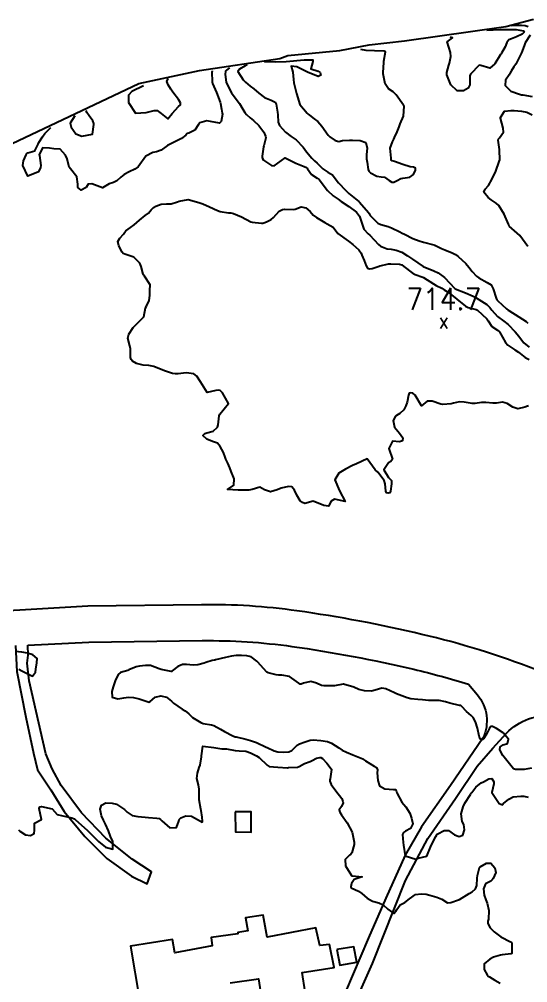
# Model space of a CAD drawing. Header units: metres. Extents: x 307586 to 320046, y 7427249 to 7434250.
# Drawn here: x 310247.3 to 310342.2, y 7432668.9 to 7432848.7 of the extents above; entities that cross this region are included whole.
import ezdxf
from ezdxf.enums import TextEntityAlignment as Align

# ---------------------------------------------------------------- set-up
doc = ezdxf.new("R2010")
doc.units = ezdxf.units.M
doc.header["$MEASUREMENT"] = 0
for name, color, linetype in [('Area', 45, 'Continuous'), ('Curvas de Nivel 1m', 11, 'Continuous'), ('Edificações', 30, 'Continuous'), ('Pontos Cotados', 45, 'Continuous'), ('Vias Primárias', 230, 'Continuous'), ('Vias Secundárias', 230, 'Continuous')]:
    doc.layers.add(name, color=color, linetype=linetype)
doc.styles.add('Style-STANDARD', font='STANDARD.shx')

# ---------------------------------------------------------------- blocks, each defined once
blk = doc.blocks.new('ELVTXT_92')
at = {"layer": 'Pontos Cotados', "linetype": 'Continuous', "style": 'Style-STANDARD'}
for s, height, p in [('714.7', 4, (0, 4)), ('x', 3, (0, 0))]:
    blk.add_text(s, height=height, dxfattribs=at).set_placement(p, align=Align.MIDDLE_CENTER)

msp = doc.modelspace()

# ---------------------------------------------------------------- linework, layer by layer
at = {"layer": 'Area'}
msp.add_polyline3d([(310221, 7432813.7, 713.38), (310269.64, 7432836.72, 713.98), (310280.98, 7432839.15, 714.25), (310295.96, 7432841.39, 716.32), (310297.42, 7432841.91, 716.24), (310307.12, 7432842.84, 718.66), (310312.6, 7432843.9, 720.21), (310319.24, 7432844.66, 717.8), (310338.14, 7432847.32, 716.4), (310343.27, 7432848.69, 716.99)], dxfattribs=at)
at = {"layer": 'Curvas de Nivel 1m', "flags": 128}
for points, elevation in [([(310339.11, 7432847.51), (310340.24, 7432847.57), (310341.03, 7432847.57), (310341.73, 7432847.55), (310342.29, 7432847.35)], 711), ([(310334.57, 7432846.66), (310336.95, 7432846.79), (310338.61, 7432846.8), (310340.07, 7432846.75), (310341.44, 7432846.53), (310341.57, 7432846.3), (310341.21, 7432845.88), (310340.12, 7432845.4), (310339.2, 7432845.06), (310338.7, 7432844.83), (310338.32, 7432844.34), (310337.98, 7432843.55), (310337.32, 7432842.35), (310337.26, 7432842.25), (310337.16, 7432842.09), (310336.08, 7432840.37), (310335.14, 7432839.59), (310333.48, 7432840.06), (310333.14, 7432840.11), (310331.52, 7432838.42), (310331.44, 7432838.1), (310331.41, 7432836.43), (310331.09, 7432835.85), (310330.21, 7432835.31), (310329.08, 7432835.35), (310327.89, 7432836.46), (310327.12, 7432838.29), (310327.1, 7432838.47), (310327.13, 7432838.73), (310327.48, 7432840.12), (310327.59, 7432840.47), (310327.88, 7432841.74), (310327.81, 7432842.46), (310327.19, 7432844.47), (310328.16, 7432845.2), (310327.74, 7432845.37)], 712), ([(310342.65, 7432845.73), (310341.77, 7432844.3), (310341.59, 7432843.9), (310341.17, 7432842.72), (310341.06, 7432842.41), (310341.02, 7432842.31), (310340.4, 7432841.07), (310339.97, 7432840.32), (310339.65, 7432839.81), (310339.13, 7432838.97), (310338.88, 7432838.57), (310338.73, 7432838.33), (310338.1, 7432837.35), (310337.99, 7432836.34), (310339.08, 7432835.24), (310340.71, 7432834.68), (310341.08, 7432834.61), (310341.33, 7432834.56), (310343.07, 7432834.3)], 711), ([(310297.14, 7432840.83), (310300.48, 7432841.13), (310302.13, 7432841.1), (310302.09, 7432840.78), (310301.76, 7432839.41), (310303.13, 7432838.99), (310303.47, 7432838.76), (310303.6, 7432838.27), (310303.11, 7432838.01), (310301.12, 7432838.79), (310299.13, 7432839.81), (310298.04, 7432839.91), (310298.38, 7432838.82), (310298.47, 7432837.45), (310298.54, 7432836.82), (310299.07, 7432834.81), (310299.71, 7432832.8), (310301.03, 7432831.13), (310301.21, 7432830.97), (310301.48, 7432830.78), (310302.38, 7432830.13), (310303.01, 7432829.61), (310303.77, 7432828.75), (310304.98, 7432827.06), (310305.28, 7432826.74), (310306.3, 7432826.05), (310306.96, 7432825.89), (310307.62, 7432826.05), (310308.97, 7432826.15), (310309.53, 7432826.12), (310310.97, 7432826.07), (310311.97, 7432825.66), (310312.26, 7432824.65), (310312.13, 7432823.46), (310312.14, 7432822.65), (310312.28, 7432822.01), (310312.46, 7432820.65), (310312.57, 7432820.32), (310312.9, 7432820.05), (310314.08, 7432819.43), (310314.89, 7432819.25), (310315.48, 7432819.2), (310316.37, 7432818.6), (310316.88, 7432818.31), (310317.21, 7432818.26), (310317.86, 7432818.58), (310318.51, 7432818.95), (310318.89, 7432819.02), (310320.23, 7432819.21), (310320.89, 7432819.69), (310321.29, 7432820.54), (310321.25, 7432820.89), (310320.91, 7432821.07), (310320.29, 7432821.17), (310318.91, 7432821.56), (310317.33, 7432822.17), (310316.92, 7432822.29), (310316.73, 7432822.4), (310316.74, 7432822.59), (310316.73, 7432822.78), (310316.56, 7432824.6), (310316.97, 7432825.84), (310317.25, 7432826.31), (310317.38, 7432826.59), (310317.88, 7432827.69), (310318.25, 7432828.58), (310318.41, 7432829.17), (310319.02, 7432830.57), (310319.14, 7432832.47), (310319.11, 7432832.57), (310319.04, 7432832.67), (310317.64, 7432834.58), (310317.08, 7432835.12), (310316.21, 7432835.73), (310315.59, 7432836.61), (310315.24, 7432838.5), (310315.24, 7432838.62), (310315.25, 7432838.74), (310315.34, 7432840.62), (310315.36, 7432840.84), (310315.66, 7432842.61), (310315.41, 7432842.74), (310313.6, 7432842.78), (310312.05, 7432842.88), (310311.06, 7432843.05)], 711), ([(310286.58, 7432839.65), (310285.97, 7432839.18), (310285.8, 7432838.97), (310285.73, 7432838.35), (310285.96, 7432836.97), (310286.28, 7432836.15), (310286.93, 7432834.95), (310287.07, 7432834.74), (310288.41, 7432832.94), (310289.03, 7432831.93), (310289.39, 7432831.29), (310289.71, 7432830.92), (310290.42, 7432830.32), (310291.01, 7432829.81), (310292.02, 7432828.89), (310292.98, 7432827.6), (310293.27, 7432826.88), (310293.32, 7432826.53), (310292.95, 7432825.09), (310292.91, 7432824.88), (310292.65, 7432823.16), (310292.65, 7432822.88), (310292.7, 7432822.67), (310292.92, 7432822.42), (310294.37, 7432821.4), (310294.91, 7432821.31), (310296.92, 7432822.83), (310298.91, 7432821.82), (310300.5, 7432821.2), (310300.9, 7432820.99), (310301.02, 7432820.91), (310301.11, 7432820.79), (310301.85, 7432819.74), (310302.89, 7432819.06), (310303.27, 7432818.76), (310304.85, 7432816.74), (310305.88, 7432815.76), (310306.84, 7432815.09), (310307.42, 7432814.7), (310308.82, 7432813.72), (310310.24, 7432812.68), (310310.8, 7432811.96), (310311.16, 7432811.03), (310311.24, 7432810.66), (310311.62, 7432809.5), (310312.45, 7432808.64), (310312.76, 7432808.39), (310314.38, 7432806.62), (310314.73, 7432806.31), (310315.99, 7432805.86), (310316.72, 7432805.79), (310317.68, 7432805.62), (310318.72, 7432805.2), (310319.76, 7432804.56), (310320.7, 7432803.89), (310322.68, 7432802.52), (310324.68, 7432801.72), (310325.52, 7432801.34), (310326.66, 7432800.47), (310328.62, 7432798.45), (310328.64, 7432798.43), (310328.69, 7432798.4), (310330.63, 7432797.61), (310332.04, 7432796.99), (310332.62, 7432796.68), (310333.07, 7432796.4), (310334.6, 7432795.43), (310335.13, 7432794.9), (310335.51, 7432794.37), (310336.58, 7432793.2), (310337.73, 7432792.34), (310338.56, 7432791.71), (310339.85, 7432790.32), (310340.54, 7432789.52), (310341.07, 7432788.85), (310341.52, 7432788.29), (310342.51, 7432787.48)], 713), ([(310289.84, 7432840.26), (310289.48, 7432840.01), (310288.43, 7432839.37), (310288.12, 7432838.94), (310289.1, 7432837.37), (310289.55, 7432836.92), (310290.41, 7432836.23), (310291.08, 7432835.71), (310292.03, 7432834.89), (310293.06, 7432834.08), (310294.36, 7432833.56), (310295.05, 7432833.23), (310295.29, 7432832.86), (310295.53, 7432831.35), (310295.55, 7432830.85), (310295.64, 7432829.48), (310295.88, 7432828.85), (310296.98, 7432827.59), (310298.07, 7432826.82), (310298.97, 7432826.18), (310300.3, 7432824.8), (310300.94, 7432823.96), (310301.91, 7432822.78), (310302.43, 7432822.28), (310302.91, 7432821.8), (310303.96, 7432820.75), (310304.9, 7432820.15), (310305.8, 7432819.64), (310306.49, 7432818.72), (310306.87, 7432818.15), (310308.25, 7432816.7), (310308.85, 7432816.17), (310310.71, 7432814.67), (310310.83, 7432814.55), (310312.52, 7432812.64), (310312.62, 7432812.46), (310312.8, 7432812.06), (310314.24, 7432810.63), (310314.78, 7432810.36), (310316.18, 7432810), (310316.77, 7432809.79), (310318.33, 7432809.02), (310318.77, 7432808.79), (310319.2, 7432808.57), (310320.75, 7432807.79), (310321.96, 7432807.31), (310322.74, 7432807.08), (310324.67, 7432806.57), (310324.73, 7432806.55), (310324.85, 7432806.5), (310326.15, 7432805.9), (310326.72, 7432805.67), (310328.1, 7432805.08), (310328.72, 7432804.77), (310329.25, 7432804.44), (310330.69, 7432803.13), (310331.23, 7432802.42), (310331.86, 7432801.6), (310332.67, 7432800.73), (310333.09, 7432800.4), (310334.65, 7432799.57), (310335.38, 7432799.1), (310335.78, 7432798.36), (310336.34, 7432796.63), (310336.47, 7432796.35), (310336.52, 7432796.26), (310336.61, 7432796.13), (310338.28, 7432794.65), (310338.59, 7432794.38), (310338.67, 7432794.33), (310340.58, 7432793.17), (310341.92, 7432792.29), (310342.27, 7432791.99)], 712), ([(310293.11, 7432840.87), (310293.1, 7432840.87), (310293.09, 7432840.83), (310293.14, 7432840.8), (310293.24, 7432840.78), (310295.14, 7432840.74), (310297.14, 7432840.83)], 711), ([(310283.32, 7432839.04), (310283.29, 7432839), (310283.27, 7432838.85), (310283.32, 7432837), (310283.38, 7432836.7), (310284.11, 7432834.99), (310284.8, 7432833.23), (310284.88, 7432832.98), (310285.03, 7432831.88), (310285.2, 7432831.16), (310285.25, 7432830.98), (310285.01, 7432829.59), (310284.68, 7432829.31), (310283.01, 7432829.58), (310282.31, 7432829.71), (310281.01, 7432829.38), (310280.78, 7432829.02), (310280.06, 7432827.96), (310278.98, 7432827.44), (310278.68, 7432827.35), (310278.38, 7432827.06), (310277.6, 7432826.43), (310276.96, 7432826.13), (310274.95, 7432825.1), (310273.79, 7432824.26), (310272.94, 7432823.96), (310272.25, 7432823.81), (310270.92, 7432823.14), (310269.49, 7432821.16), (310268.9, 7432820.68), (310267.85, 7432820.22), (310266.89, 7432819.69), (310266.28, 7432819.2), (310265.53, 7432818.56), (310264.87, 7432818.24), (310264.1, 7432818), (310262.85, 7432817.24), (310260.86, 7432817.97), (310260.2, 7432817.94), (310259.8, 7432817.28), (310258.85, 7432816.82), (310258.27, 7432817.3), (310258.23, 7432817.93), (310258.07, 7432819.3), (310256.9, 7432820.78), (310256.65, 7432821.06), (310256.54, 7432821.32), (310256.22, 7432822.63), (310255.92, 7432823.33), (310254.94, 7432824.46), (310253.77, 7432824.53), (310252.94, 7432824.62), (310251.63, 7432824.69), (310251.05, 7432823.38), (310251.07, 7432823.23), (310251.35, 7432821.38), (310251.29, 7432820.99), (310250.89, 7432820.22), (310248.88, 7432819.41), (310248, 7432821.42), (310248.08, 7432822.25), (310248.58, 7432823.41), (310248.71, 7432823.63), (310248.93, 7432823.78), (310250.22, 7432824.1), (310250.82, 7432825.38), (310250.96, 7432825.7), (310251.62, 7432826.72), (310252.08, 7432827.37), (310253.21, 7432828.47)], 714), ([(310270.51, 7432836.29), (310268.35, 7432835.18), (310267.71, 7432834.53), (310267.67, 7432833.18), (310269.02, 7432831.17), (310271.02, 7432831.3), (310272.48, 7432831.67), (310273.03, 7432831.67), (310273.8, 7432831.11), (310275.01, 7432830.1), (310275.85, 7432831.09), (310277.04, 7432832.41), (310277.38, 7432832.73), (310277.38, 7432833.07), (310277.05, 7432833.72), (310275.98, 7432835.09), (310275.63, 7432835.65), (310275.09, 7432836.48), (310274.84, 7432837.1), (310275.1, 7432837.6)], 714), ([(310257.68, 7432830.64), (310256.8, 7432829.31), (310256.99, 7432828.57), (310257.88, 7432827.3), (310258.97, 7432826.87), (310260.97, 7432827.26), (310261.23, 7432829.03), (310261.22, 7432829.26), (310261.01, 7432829.74), (310260.38, 7432830.64), (310259.94, 7432831.28), (310259.82, 7432831.68)], 714), ([(310342.23, 7432806.29), (310340.76, 7432808.31), (310338.78, 7432810.04), (310338.69, 7432810.33), (310338.65, 7432810.47), (310337.85, 7432812.34), (310336.83, 7432813.9), (310336.3, 7432814.36), (310335.42, 7432814.96), (310334.84, 7432815.43), (310334.05, 7432816.39), (310334.29, 7432816.96), (310334.87, 7432817.66), (310335.14, 7432818.12), (310335.29, 7432818.37), (310335.79, 7432819.26), (310336.28, 7432820.36), (310336.92, 7432822.13), (310336.98, 7432822.3), (310336.99, 7432822.35), (310336.95, 7432824.35), (310336.73, 7432826.12), (310336.76, 7432826.35), (310336.86, 7432826.47), (310336.98, 7432826.57), (310337.69, 7432827.64), (310337.66, 7432828.34), (310337.15, 7432830.22), (310337.13, 7432830.35), (310337.86, 7432831.52), (310339.04, 7432831.66), (310339.71, 7432831.65), (310341.04, 7432831.55), (310342.06, 7432831.33), (310343.03, 7432830.87)], 712), ([(310342.38, 7432776.54), (310342.16, 7432776.5), (310341.7, 7432776.29), (310340.37, 7432775.98), (310339.42, 7432776.32), (310338.38, 7432776.98), (310337.51, 7432777.21), (310336.38, 7432777.05), (310335.72, 7432777.02), (310334.38, 7432777.18), (310333.61, 7432777.16), (310332.38, 7432776.95), (310331.84, 7432776.95), (310330.38, 7432777.23), (310329.51, 7432777.31), (310328.38, 7432777.05), (310327.93, 7432776.91), (310326.38, 7432776.77), (310326.01, 7432776.84), (310324.39, 7432777.41), (310323.48, 7432777.41), (310322.37, 7432776.52), (310321.22, 7432778.54), (310320.76, 7432778.9), (310320.41, 7432778.99), (310320.08, 7432778.88), (310319.94, 7432778.55), (310319.69, 7432777.25), (310319.44, 7432776.56), (310319.12, 7432775.81), (310318.36, 7432775.13), (310318.01, 7432774.92), (310317.55, 7432774.58), (310317.1, 7432773.82), (310317.37, 7432772.58), (310318.31, 7432771.44), (310318.9, 7432770.56), (310318.85, 7432770.01), (310318.3, 7432769.82), (310316.96, 7432769.92), (310316.28, 7432768.59), (310316.98, 7432766.58), (310316.69, 7432766.15), (310316.25, 7432765.91), (310315.36, 7432764.6), (310316.21, 7432763.18), (310316.82, 7432762.58), (310316.82, 7432761.96), (310316.58, 7432760.59), (310316.5, 7432760.27), (310316.18, 7432760.22), (310315.85, 7432760.27), (310315.71, 7432760.6), (310315.6, 7432762), (310315.4, 7432762.6), (310314.23, 7432764.13), (310313.76, 7432764.62), (310312.25, 7432766.64), (310310.24, 7432765.74), (310309.51, 7432765.41), (310308.23, 7432764.69), (310306.97, 7432763.95), (310306.2, 7432762.71), (310307.06, 7432760.7), (310308.16, 7432758.69), (310306.17, 7432759.11), (310305.54, 7432758.72), (310305.04, 7432757.84), (310304.15, 7432757.94), (310302.16, 7432758.76), (310300.6, 7432758.34), (310300.16, 7432758.5), (310299.73, 7432758.79), (310299.1, 7432759.87), (310298.68, 7432760.81), (310298.19, 7432761.44), (310297.54, 7432761.47), (310296.19, 7432761.16), (310295.47, 7432760.84), (310294.18, 7432760.46), (310293.07, 7432760.87), (310292.19, 7432761.38), (310290.81, 7432760.9), (310290.18, 7432760.81), (310288.34, 7432760.77), (310288.18, 7432760.78), (310286.18, 7432760.95), (310287.39, 7432761.74), (310287.42, 7432762.94), (310286.89, 7432764.28), (310286.6, 7432764.95), (310286.24, 7432765.82), (310285.88, 7432766.59), (310285.75, 7432766.96), (310285.43, 7432767.8), (310284.78, 7432768.97), (310284.59, 7432769.28), (310284.29, 7432769.6), (310283.38, 7432769.91), (310282.3, 7432770.33), (310281.58, 7432771.01), (310281.93, 7432771.38), (310282.31, 7432771.5), (310283.49, 7432771.8), (310284.32, 7432772.57), (310284.44, 7432772.98), (310284.65, 7432774.67), (310284.77, 7432774.97), (310286.37, 7432776.95), (310285.23, 7432778.97), (310284.81, 7432779.38), (310284.41, 7432779.49), (310284, 7432779.39), (310282.4, 7432779), (310281.12, 7432781.01), (310280.43, 7432782.07), (310279.89, 7432782.48), (310278.44, 7432782.67), (310276.97, 7432782.53), (310276.44, 7432782.5), (310275.92, 7432782.56), (310274.44, 7432783.1), (310272.45, 7432783.85), (310271.51, 7432784.07), (310270.46, 7432784.14), (310269.2, 7432784.42), (310268.47, 7432784.87), (310268.18, 7432785.17), (310268.07, 7432785.58), (310268.07, 7432787.17), (310267.93, 7432787.75), (310267.56, 7432789.18), (310267.78, 7432789.93), (310268.54, 7432791.17), (310270.56, 7432793.14), (310270.9, 7432794.83), (310271.03, 7432795.14), (310271.54, 7432796.19), (310271.66, 7432797.13), (310271.71, 7432798.05), (310271.73, 7432799.13), (310270.66, 7432800.74), (310270.49, 7432800.97), (310270.43, 7432801.14), (310270.08, 7432802.55), (310269.8, 7432803.15), (310268.7, 7432804.3), (310267.03, 7432804.87), (310266.71, 7432804.99), (310266.52, 7432805.19), (310265.92, 7432806.4), (310265.68, 7432807.21), (310266.09, 7432807.85), (310266.75, 7432808.6), (310267, 7432808.95), (310267.23, 7432809.19), (310268.1, 7432809.84), (310268.77, 7432810.3), (310269.78, 7432811.16), (310270.79, 7432812.05), (310271.42, 7432812.51), (310271.92, 7432813.13), (310272.36, 7432813.58), (310272.81, 7432813.81), (310273.78, 7432814.15), (310274.82, 7432814.25), (310275.65, 7432814.25), (310276.83, 7432814.62), (310277.15, 7432814.74), (310278.83, 7432815.05), (310280.82, 7432814.49), (310281.57, 7432814.26), (310282.81, 7432813.71), (310284.31, 7432812.98), (310284.8, 7432812.82), (310286.38, 7432812.54), (310286.8, 7432812.53), (310287.3, 7432812.44), (310288.79, 7432811.83), (310290.52, 7432810.91), (310290.78, 7432810.8), (310292.54, 7432810.64), (310292.78, 7432810.64), (310292.96, 7432810.7), (310293.45, 7432810.87), (310294.36, 7432811.29), (310294.79, 7432811.7), (310295.81, 7432812.84), (310296.47, 7432813.17), (310296.81, 7432813.22), (310298.45, 7432813.17), (310298.81, 7432813.24), (310299.92, 7432813.7), (310300.81, 7432813.51), (310301.61, 7432812.78), (310302.18, 7432812.15), (310302.79, 7432811.7), (310304.36, 7432810.74), (310304.78, 7432810.53), (310305.92, 7432809.87), (310306.76, 7432808.71), (310308.74, 7432807.28), (310309.58, 7432806.68), (310310.72, 7432805.63), (310311.1, 7432805.05), (310311.27, 7432804.66), (310311.71, 7432803.65), (310312.08, 7432802.65), (310312.29, 7432802.26), (310312.68, 7432802.09), (310313.17, 7432802.14), (310314.5, 7432802.62), (310314.64, 7432802.66), (310314.68, 7432802.67), (310316.26, 7432803.02), (310316.69, 7432803.06), (310318.31, 7432802.95), (310318.69, 7432802.84), (310319.12, 7432802.57), (310320.67, 7432801.36), (310321.19, 7432801.07), (310322.66, 7432800.56), (310322.75, 7432800.52), (310324.65, 7432799.29), (310325.16, 7432799.01), (310326.18, 7432798.48), (310326.64, 7432798.2), (310327.43, 7432797.67), (310328.62, 7432796.77), (310329.01, 7432796.45), (310330.6, 7432795.16), (310331.1, 7432794.92), (310332.59, 7432794.53), (310332.83, 7432794.4), (310334.57, 7432792.76), (310334.84, 7432792.38), (310335.52, 7432791.33), (310336.55, 7432790.65), (310336.95, 7432790.35), (310337.54, 7432789.34), (310338.08, 7432788.33), (310338.52, 7432787.88), (310339.82, 7432787), (310340.5, 7432786.56), (310340.83, 7432786.3), (310341.76, 7432785.57), (310342.48, 7432785.18)], 714), ([(310247.23, 7432727.42), (310247.77, 7432727.11), (310248.89, 7432726.52), (310249.76, 7432726.06), (310250.34, 7432726.8), (310250.43, 7432727.37), (310250.59, 7432728.57), (310250.67, 7432729.37), (310249.81, 7432730.06), (310248.82, 7432730.4), (310247.81, 7432730.59), (310246.56, 7432730.68)], 713), ([(310342.95, 7432708.89), (310341.57, 7432708.64), (310339.91, 7432708.64), (310339.57, 7432708.81), (310338.3, 7432710.32), (310337.6, 7432711.25), (310337.04, 7432712.34), (310337.05, 7432712.9), (310337.62, 7432713.25), (310338.42, 7432713.52), (310338.66, 7432714.32), (310337.64, 7432715.49), (310336.41, 7432716.34), (310335.66, 7432716.7), (310335.34, 7432716.67), (310335.07, 7432716.36), (310334.54, 7432715.26), (310333.97, 7432714.37), (310333.63, 7432714.19), (310333.32, 7432714.38), (310333.16, 7432714.86), (310332.83, 7432716.39), (310332.47, 7432717.59), (310332.04, 7432718.4), (310331.69, 7432718.72), (310330.78, 7432719.5), (310329.9, 7432720.43), (310329.71, 7432720.58), (310329.49, 7432720.64), (310327.71, 7432721.04), (310326.87, 7432721.3), (310325.72, 7432721.57), (310324.64, 7432721.57), (310323.72, 7432721.57), (310322.55, 7432721.68), (310321.72, 7432721.75), (310320.4, 7432721.87), (310319.72, 7432722.02), (310318.2, 7432722.57), (310317.73, 7432722.77), (310317.33, 7432722.98), (310315.74, 7432723.75), (310314.96, 7432723.82), (310313.74, 7432723.46), (310313.06, 7432723.31), (310311.74, 7432723.32), (310310.67, 7432723.58), (310309.75, 7432724.01), (310307.84, 7432724.6), (310307.75, 7432724.6), (310306.16, 7432724.29), (310305.75, 7432724.26), (310304.21, 7432724.27), (310303.75, 7432724.35), (310302.82, 7432724.75), (310301.76, 7432725.06), (310300.36, 7432724.78), (310299.94, 7432724.6), (310299.75, 7432724.61), (310299.49, 7432724.79), (310297.77, 7432726.03), (310296.33, 7432726.26), (310295.77, 7432726.26), (310295.27, 7432726.34), (310293.77, 7432726.72), (310293.55, 7432726.86), (310291.8, 7432728.75), (310291.68, 7432728.88), (310290.59, 7432729.68), (310289.81, 7432729.86), (310288.8, 7432729.93), (310287.81, 7432729.93), (310286.93, 7432729.82), (310285.81, 7432729.59), (310283.95, 7432729.13), (310283.8, 7432729.1), (310283.7, 7432729.09), (310283.29, 7432728.99), (310282.14, 7432728.66), (310281.8, 7432728.53), (310280.62, 7432728.18), (310279.79, 7432728.14), (310278.54, 7432728.29), (310277.79, 7432728.28), (310276.93, 7432727.91), (310275.87, 7432727.07), (310275.83, 7432727.02), (310275.77, 7432726.96), (310275.65, 7432726.95), (310275.03, 7432727.08), (310273.78, 7432727.32), (310273.43, 7432727.45), (310271.79, 7432728.09), (310270.85, 7432728.07), (310269.78, 7432727.92), (310269.12, 7432727.81), (310267.77, 7432727.24), (310267.73, 7432727.22), (310267.56, 7432727.17), (310266.2, 7432726.76), (310265.76, 7432726.39), (310265.2, 7432725.2), (310264.86, 7432724.08), (310264.59, 7432723.21), (310264.67, 7432722.17), (310265.71, 7432721.87), (310266.82, 7432722.07), (310267.71, 7432722.16), (310268.66, 7432722.1), (310269.71, 7432721.83), (310271.58, 7432721.24), (310271.7, 7432721.29), (310272.66, 7432722.16), (310273.72, 7432722.41), (310274.77, 7432722.14), (310275.71, 7432721.42), (310276.08, 7432721.07), (310277.69, 7432719.95), (310278.26, 7432719.61), (310278.96, 7432719.03), (310279.67, 7432718.38), (310281.21, 7432717.45), (310281.66, 7432717.28), (310283.18, 7432716.98), (310283.65, 7432716.86), (310284.89, 7432716.21), (310285.64, 7432715.75), (310287.2, 7432714.93), (310287.63, 7432714.78), (310287.82, 7432714.74), (310289.62, 7432714.3), (310290.45, 7432714.07), (310291.61, 7432713.68), (310293.37, 7432712.86), (310293.6, 7432712.74), (310294.91, 7432712.16), (310295.59, 7432711.96), (310296.54, 7432711.87), (310297.6, 7432711.98), (310298.17, 7432712.24), (310298.77, 7432712.8), (310299.18, 7432713.23), (310299.62, 7432713.47), (310300.65, 7432713.8), (310301.63, 7432714.11), (310302.2, 7432714.18), (310303.63, 7432714.1), (310304.82, 7432713.92), (310305.62, 7432713.58), (310306.93, 7432712.7), (310307.61, 7432712.27), (310308.41, 7432711.88), (310309.59, 7432711.39), (310311.46, 7432710.64), (310311.54, 7432710.6), (310311.58, 7432710.56), (310311.92, 7432710.3), (310313.57, 7432709.29), (310314.01, 7432709.06), (310314.19, 7432708.61), (310314.13, 7432708.04), (310314.21, 7432706.61), (310314.53, 7432705.61), (310315.52, 7432705.03), (310317.18, 7432704.91), (310317.52, 7432704.93), (310317.72, 7432704.57), (310317.8, 7432704.28), (310318.69, 7432702.56), (310319.48, 7432701.72), (310320.2, 7432700.54), (310320.5, 7432699.58), (310320.78, 7432698.53), (310320.31, 7432697.66), (310319.42, 7432697.13), (310319.06, 7432696.91), (310318.85, 7432696.56), (310318.94, 7432695.02), (310319.01, 7432694.55), (310319.37, 7432692.55), (310321.36, 7432691.96), (310321.77, 7432692.12), (310323.37, 7432692.5), (310324.21, 7432694.49), (310325.07, 7432696.14), (310325.24, 7432696.47), (310325.31, 7432696.57), (310325.42, 7432696.63), (310326.63, 7432697.26), (310327.43, 7432697.31), (310328.53, 7432696.44), (310329.41, 7432696.17), (310330.1, 7432696.42), (310330.41, 7432697.43), (310330.27, 7432698.42), (310330, 7432698.97), (310329.81, 7432700.42), (310330.18, 7432701.72), (310330.51, 7432702.41), (310331.51, 7432703.99), (310331.69, 7432704.22), (310331.81, 7432704.4), (310332.52, 7432705.39), (310333.53, 7432706.17), (310333.94, 7432706.37), (310334.95, 7432706.95), (310335.54, 7432706.99), (310335.92, 7432706.35), (310335.91, 7432705.97), (310335.51, 7432704.35), (310336.92, 7432702.34), (310337.49, 7432702.08), (310337.62, 7432702.2), (310337.72, 7432702.33), (310338.68, 7432703.14), (310339.51, 7432703.55), (310340.92, 7432703.7), (310341.51, 7432703.66), (310342.3, 7432703.48)], 713), ([(310247.15, 7432697.41), (310247.41, 7432697.15), (310248.46, 7432696.45), (310249.4, 7432696.32), (310250.09, 7432696.69), (310250.15, 7432697.37), (310250.15, 7432698.65), (310251.44, 7432699.36), (310251.01, 7432701.36), (310251.16, 7432701.67), (310251.47, 7432701.74), (310253.46, 7432701.34), (310254.38, 7432700.25), (310255.45, 7432700.01), (310257.1, 7432699.64), (310257.45, 7432699.53), (310257.6, 7432699.45), (310257.79, 7432699.28), (310259.42, 7432697.82), (310260.05, 7432697.25), (310261.4, 7432695.93), (310262.09, 7432695.23), (310263.38, 7432694.15), (310264.76, 7432693.82), (310264.8, 7432695.2), (310264.34, 7432696.14), (310263.94, 7432697.21), (310263.43, 7432698.47), (310263.02, 7432699.22), (310262.66, 7432700.02), (310262.43, 7432701.23), (310262.68, 7432702.02), (310263.48, 7432702.44), (310264.66, 7432702.38), (310265.47, 7432702.17), (310266.98, 7432701.17), (310267.46, 7432700.68), (310268.38, 7432700.09), (310269.45, 7432699.88), (310270.83, 7432699.75), (310271.45, 7432699.7), (310272.96, 7432699.59), (310273.45, 7432699.51), (310273.7, 7432699.35), (310273.93, 7432699.09), (310275.42, 7432697.8), (310276.66, 7432697.82), (310277.08, 7432699.05), (310277.17, 7432699.33), (310277.45, 7432699.62), (310278.42, 7432700), (310279.45, 7432699.96), (310281.14, 7432699), (310281.44, 7432698.83), (310281.53, 7432698.91), (310281.54, 7432699), (310281.45, 7432699.75), (310281.25, 7432701), (310281.21, 7432701.26), (310280.87, 7432703.01), (310280.88, 7432703.62), (310280.92, 7432705.01), (310280.74, 7432705.78), (310280.48, 7432707.01), (310280.56, 7432708), (310280.9, 7432709.01), (310281.08, 7432709.49), (310281.34, 7432711), (310281.35, 7432711.24), (310281.6, 7432713), (310283.6, 7432712.74), (310285.15, 7432712.51), (310285.6, 7432712.55), (310286.02, 7432712.52), (310287.6, 7432712.19), (310288.38, 7432712.14), (310289.59, 7432712.07), (310290.49, 7432711.79), (310291.59, 7432711.24), (310292.07, 7432710.88), (310293.57, 7432709.45), (310293.96, 7432709.25), (310295.57, 7432709.09), (310297.37, 7432709), (310297.56, 7432709.01), (310299.23, 7432709.13), (310299.57, 7432709.24), (310300.58, 7432709.78), (310301.58, 7432710.14), (310302, 7432710.34), (310302.79, 7432710.75), (310303.4, 7432710.93), (310303.59, 7432710.92), (310303.91, 7432710.74), (310304.71, 7432709.86), (310305.56, 7432708.79), (310305.61, 7432708.71), (310305.62, 7432708.65), (310305.56, 7432708.2), (310305.33, 7432706.92), (310305.28, 7432706.71), (310305.27, 7432706.46), (310305.52, 7432705.89), (310306.4, 7432704.7), (310307.5, 7432703.25), (310307.72, 7432702.69), (310307.75, 7432702.43), (310307.48, 7432701.76), (310307.02, 7432701.14), (310307.12, 7432700.69), (310307.46, 7432700.22), (310308.49, 7432698.68), (310309.42, 7432696.94), (310309.51, 7432696.67), (310309.81, 7432695.08), (310309.8, 7432694.66), (310309.38, 7432693.14), (310309.19, 7432692.85), (310308.94, 7432692.67), (310308.17, 7432691.87), (310308.18, 7432690.68), (310309.33, 7432688.89), (310309.46, 7432688.8), (310311.32, 7432688.64), (310309.82, 7432688.16), (310309.3, 7432687.41), (310309.2, 7432686.76), (310309.22, 7432686.67), (310309.29, 7432686.57), (310310.62, 7432685.98), (310311.28, 7432685.52), (310312.23, 7432684.63), (310313.27, 7432684.06), (310314.43, 7432683.77), (310315.26, 7432683.41), (310316.11, 7432682.58), (310317.24, 7432681.77), (310317.62, 7432682.2), (310317.78, 7432682.56), (310318.44, 7432683.38), (310319.27, 7432683.85), (310320.13, 7432684.54), (310321.28, 7432685.35), (310322.33, 7432685.46), (310323.28, 7432685.39), (310323.97, 7432685.18), (310325.28, 7432684.84), (310326.16, 7432684.46), (310327.27, 7432683.76), (310327.84, 7432683.87), (310329.27, 7432684.33), (310329.47, 7432684.43), (310331.28, 7432685.54), (310331.87, 7432685.81), (310332.47, 7432686.39), (310332.69, 7432687), (310332.77, 7432688.39), (310332.82, 7432688.9), (310333.22, 7432690.38), (310333.27, 7432690.45), (310333.34, 7432690.5), (310334.52, 7432691.2), (310335.36, 7432691.16), (310336.11, 7432690.34), (310336.25, 7432689.43), (310335.78, 7432688.35), (310335.6, 7432688.07), (310335.32, 7432687.83), (310334.33, 7432687.34), (310333.98, 7432686.37), (310334.12, 7432685.2), (310334.39, 7432684.36), (310334.65, 7432683.74), (310334.98, 7432682.35), (310334.88, 7432680.7), (310334.8, 7432680.36), (310334.78, 7432679.92), (310335.21, 7432679.12), (310335.96, 7432678.34), (310337.19, 7432677.44), (310338.98, 7432676.51), (310339.17, 7432676.4), (310339.23, 7432676.31), (310339.26, 7432674.41), (310339.23, 7432674.31), (310339.15, 7432674.23), (310337.42, 7432674.06), (310337.15, 7432674.03), (310335.83, 7432673.66), (310335.14, 7432673.29), (310334.09, 7432672.37), (310334.12, 7432671.36), (310334.67, 7432670.36), (310334.86, 7432670.12), (310335.1, 7432669.96), (310336.09, 7432669.34), (310337.09, 7432668.78)], 714)]:
    msp.add_lwpolyline(points, dxfattribs=dict(at, elevation=elevation))
at = {"layer": 'Edificações'}
for points in [[(310287.62, 7432700.77), (310287.7, 7432697.02), (310290.58, 7432696.94), (310290.58, 7432700.76)], [(310306.6, 7432675.07), (310307.15, 7432672.13), (310310.29, 7432672.73), (310309.74, 7432675.57)]]:
    msp.add_lwpolyline(points, close=True, dxfattribs=at)
for points in [[(310301.21, 7432663.54), (310300.12, 7432670.8), (310306.12, 7432671.73), (310305.23, 7432676.02), (310303.4, 7432675.84), (310302.69, 7432679.09), (310293.59, 7432677.4), (310292.86, 7432681.48), (310289.51, 7432680.97), (310289.95, 7432678.56), (310288.08, 7432678.24), (310288.13, 7432678.01), (310283.1, 7432677.28), (310283.33, 7432675.73), (310276.37, 7432674.45), (310275.9, 7432676.91), (310268.08, 7432675.68), (310269.74, 7432665.74)], [(310286.65, 7432668.85), (310291.97, 7432669.58), (310292.56, 7432665.57)]]:
    msp.add_lwpolyline(points, dxfattribs=at)
at = {"layer": 'Vias Primárias'}
for points in [[(310465.89, 7432683), (310456.39, 7432684.82), (310446.7, 7432687.1), (310433.49, 7432691.19), (310425.34, 7432693.98), (310419.23, 7432696.3), (310402.07, 7432703.36), (310385.14, 7432710.44), (310343.65, 7432727.32, 0.034946), (310322.48, 7432733.89, 0.022702), (310299.15, 7432738.28, 0.038475), (310281.35, 7432739.41), (310260.12, 7432739.12), (310208.06, 7432736.08), (310165.41, 7432733.02), (310145.35, 7432731.92), (310122.58, 7432730.44), (310102.5, 7432729.37), (310076.07, 7432727.98), (310033.84, 7432725.37)], [(310248.88, 7432731.9), (310260.31, 7432732.42), (310281.44, 7432732.71, -0.038475), (310298.21, 7432731.64, -0.022702), (310320.95, 7432727.37, -0.017436), (310331.17, 7432724.58, -0.017436)]]:
    msp.add_lwpolyline(points, format="xyb", dxfattribs=at)
at = {"layer": 'Vias Secundárias'}
msp.add_lwpolyline([(310246.61, 7432731.8), (310246.88, 7432726.95), (310248.56, 7432718.42), (310249.97, 7432711.7), (310250.71, 7432708.61), (310253.19, 7432704.86), (310255.72, 7432700.83), (310259.56, 7432696.15), (310263.68, 7432692.03), (310268.27, 7432688.75), (310271.18, 7432687.35), (310272.02, 7432689.59), (310268.37, 7432691.93), (310263.49, 7432695.87), (310258.9, 7432700.55), (310255.16, 7432705.7), (310253.47, 7432708.81), (310252.25, 7432711.61), (310249.16, 7432725.21), (310248.78, 7432728.49), (310248.97, 7432729.99), (310248.88, 7432731.9)], dxfattribs=at)
for points in [[(310331.17, 7432724.58), (310332.83, 7432722.59, -0.28941), (310333.87, 7432714.52), (310327.79, 7432705.68), (310322.37, 7432697.98), (310319.33, 7432692.66), (310315.72, 7432684.67), (310312.49, 7432677.26), (310308.2, 7432667.18)], [(310309.74, 7432664.63), (310313.27, 7432672.45), (310319.41, 7432687.96), (310323.55, 7432695.77), (310328.76, 7432703.28), (310332.76, 7432709.3), (310335.68, 7432712.67), (310338.28, 7432715.43, -0.240606), (310347.26, 7432718.62, -4.017944)]]:
    msp.add_lwpolyline(points, format="xyb", dxfattribs=at)

# ---------------------------------------------------------------- block references
at = {"layer": 'Pontos Cotados', "linetype": 'Continuous'}
msp.add_blockref('ELVTXT_92', (310326.56, 7432792.47, 714.67), dxfattribs=at)

doc.saveas('drawing.dxf')
